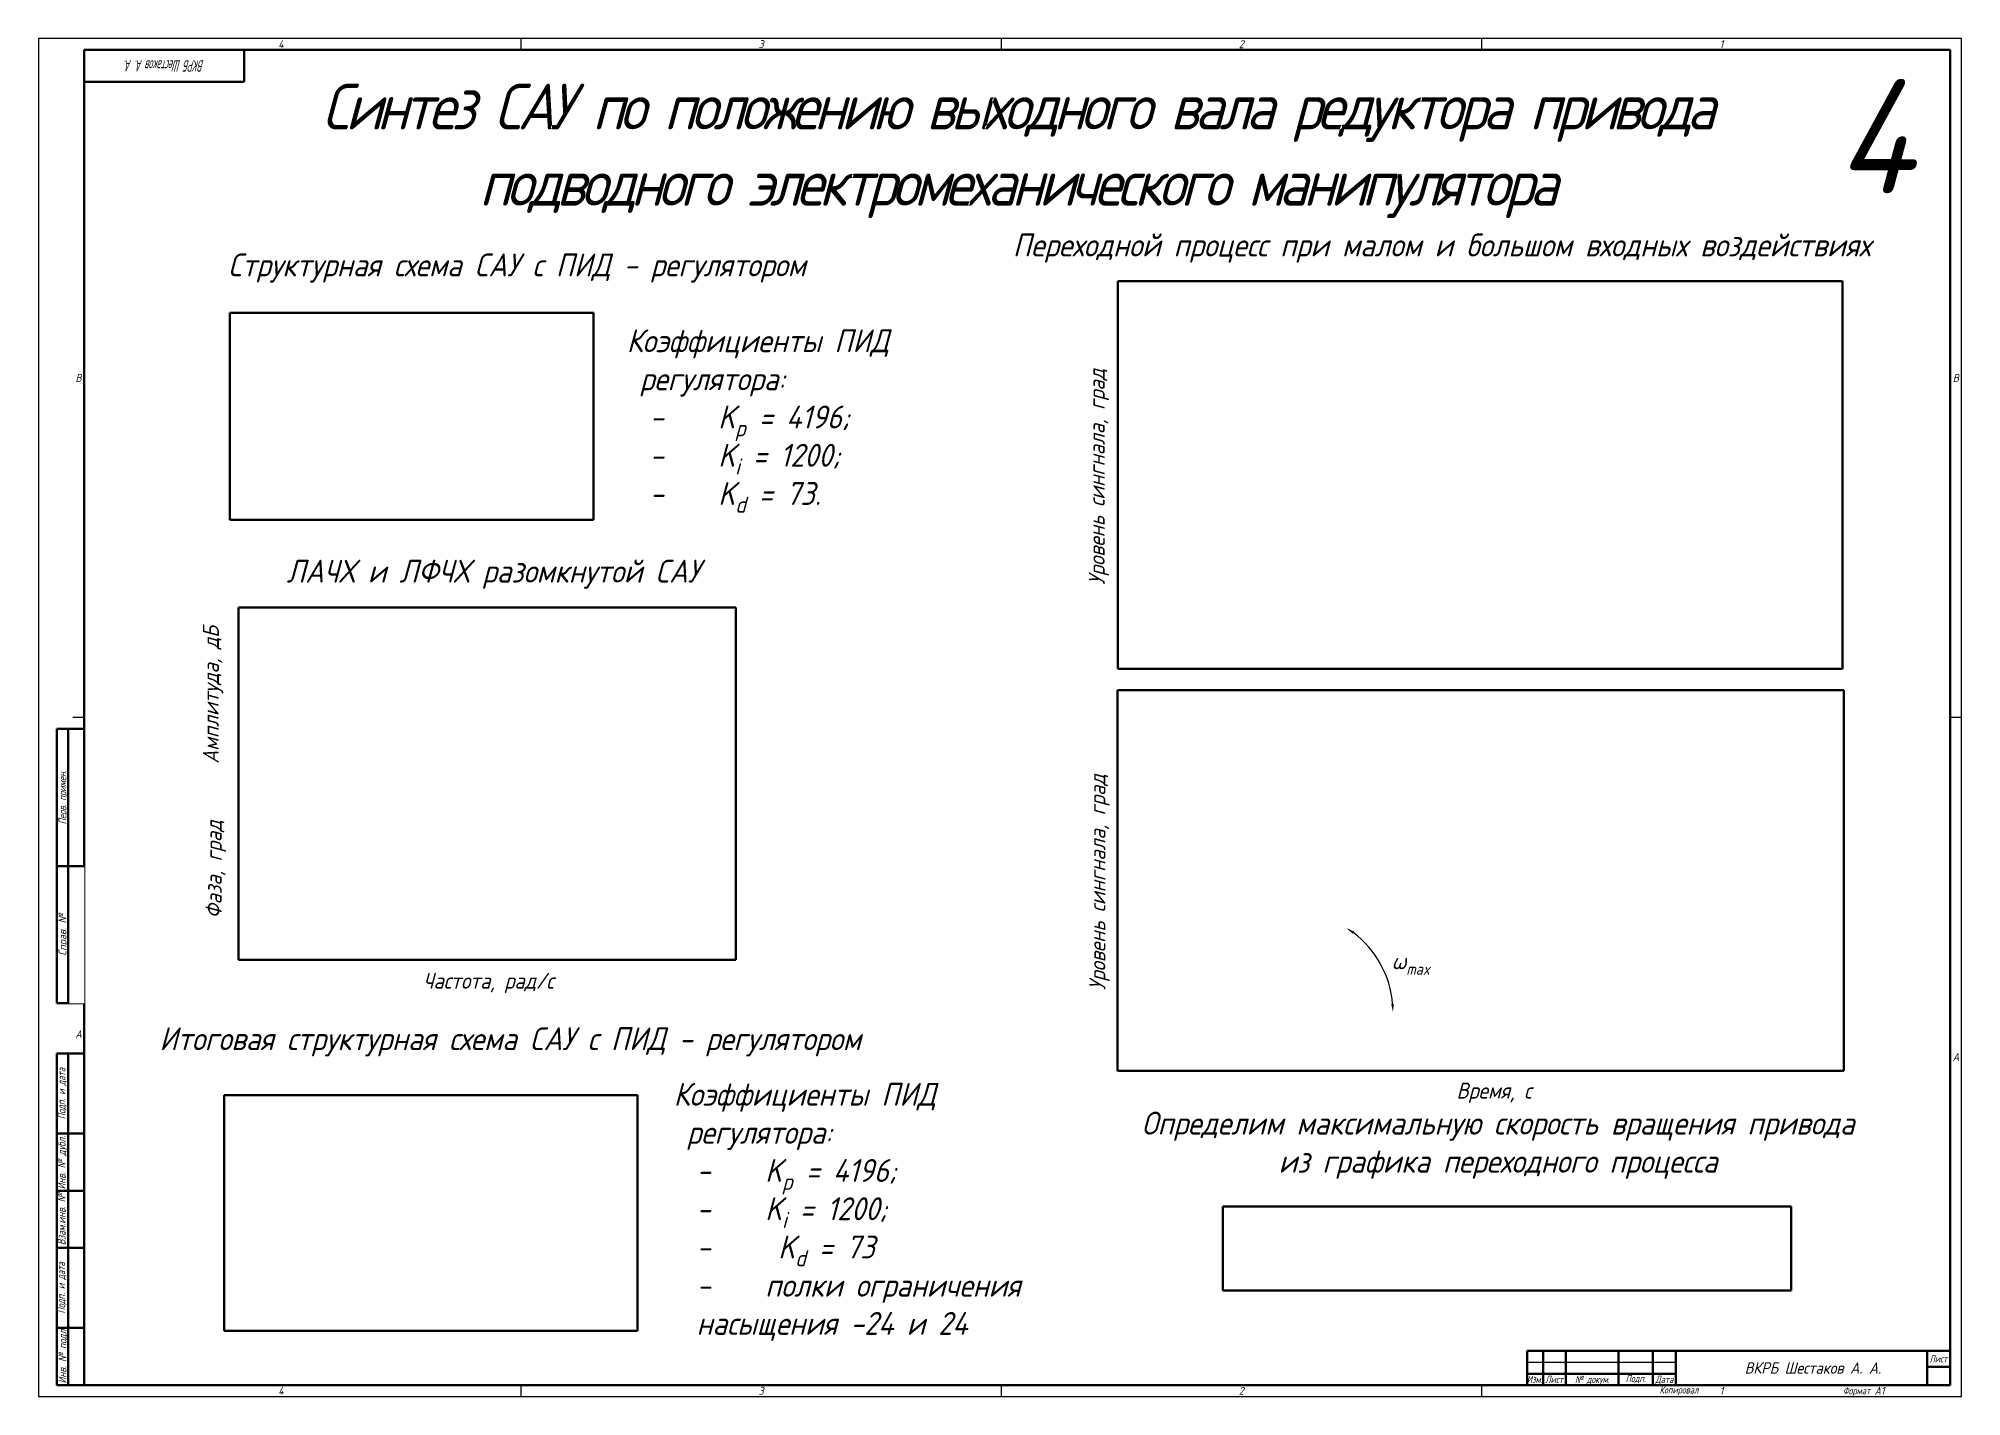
# Model space of a CAD drawing. Header units: millimetres. Extents: x 0 to 4532, y -1031 to 594.
# Drawn here: x 2774 to 3615, y 0 to 594 of the extents above; entities that cross this region are included whole.
import ezdxf
from ezdxf.enums import TextEntityAlignment as Align

# ---------------------------------------------------------------- set-up
doc = ezdxf.new("R2010")
doc.units = ezdxf.units.MM
doc.set_wipeout_variables(frame=1)
for name, color, linetype, lineweight in [('AM_5', 3, 'Continuous', 25), ('AM_BOR', 7, 'Continuous', 50), ('Текст', 7, 'Continuous', 50)]:
    doc.layers.add(name, color=color, linetype=linetype, lineweight=lineweight)
doc.styles.add('ACGOSTTS', font='geniso.shx', dxfattribs={"oblique": 15})
doc.styles.get("Standard").update_dxf_attribs({"font": 'geniso.shx', "oblique": 15})
picture_1 = doc.add_image_def('image11.jpg', size_in_pixel=(980, 558))
picture_2 = doc.add_image_def('image12.jpg', size_in_pixel=(962, 682))
picture_3 = doc.add_image_def('image13.jpg', size_in_pixel=(1312, 688))
picture_4 = doc.add_image_def('image14.jpg', size_in_pixel=(1293, 692))
picture_5 = doc.add_image_def('image15.jpg', size_in_pixel=(616, 91))
picture_6 = doc.add_image_def('image16.jpg', size_in_pixel=(746, 425))

# ---------------------------------------------------------------- blocks, each defined once
blk = doc.blocks.new('GOST_A1_LANDSCAPE')
at = {"layer": 'AM_BOR', "color": 1, "lineweight": 25}
for p, q in [((841, 594), (0, 594)), ((0, 594), (0, 0)), ((211, 594), (211, 589)), ((421, 594), (421, 589)), ((631, 594), (631, 589)), ((841, 0), (841, 594)), ((20, 297), (15, 297)), ((841, 297), (836, 297)), ((0, 0), (841, 0)), ((211, 5), (211, 0)), ((421, 5), (421, 0)), ((631, 5), (631, 0))]:
    blk.add_line(p, q, dxfattribs=at)
at = {"layer": 'AM_BOR', "color": 7, "lineweight": 50}
for p, q in [((836, 589), (20, 589)), ((20, 589), (20, 5)), ((836, 5), (836, 589)), ((20, 5), (836, 5))]:
    blk.add_line(p, q, dxfattribs=at)
at = {"layer": 'AM_BOR', "color": 1, "lineweight": 25, "style": 'ACGOSTTS', "oblique": 15}
for s, p in [('4', (106, 591.5)), ('3', (316, 591.5)), ('2', (526, 591.5)), ('1', (736, 591.5)), ('B', (17.5, 445.5)), ('B', (838.5, 445.5)), ('A', (17.5, 158.5)), ('A', (838.5, 148.5)), ('4', (106, 2.5)), ('3', (316, 2.5)), ('2', (526, 2.5)), ('1', (736, 2.5))]:
    blk.add_text(s, height=3.5, dxfattribs=at).set_placement(p, align=Align.MIDDLE_CENTER)
blk = doc.blocks.new('GOST_FORM2A')
at = {"layer": 'AM_BOR', "color": 7, "lineweight": 50}
for p, q in [((-185, 15), (-178, 15)), ((-185, 0), (-185, 15)), ((-185, 15), (0, 15)), ((-178, 15), (-178, 0)), ((-178, 15), (-168, 15)), ((-168, 15), (-168, 0)), ((-168, 15), (-145, 15)), ((-145, 15), (-145, 0)), ((-145, 15), (-130, 15)), ((-130, 15), (-130, 0)), ((-130, 15), (-120, 15)), ((-120, 15), (-120, 0)), ((-10, 15), (-10, 0)), ((0, 15), (0, 0)), ((-185, 5), (-120, 5)), ((0, 0), (-185, 0)), ((0, 8), (-10, 8))]:
    blk.add_line(p, q, dxfattribs=at)
at = {"layer": 'AM_BOR', "color": 1, "lineweight": 25}
blk.add_line((-185, 10), (-120, 10), dxfattribs=at)
at = {"layer": 'AM_BOR', "color": 1, "lineweight": 25, "style": 'ACGOSTTS', "oblique": 15, "width": 0.8}
for s, p in [('Лист', (-5.2, 11.5)), ('Изм.', (-181.7, 2.5)), ('Лист', (-173.2, 2.5)), ('№ докум.', (-156.5, 2.5)), ('Подп.', (-137.5, 2.9)), ('Дата', (-125, 2.5)), ('Копировал', (-118.58, -2.1))]:
    blk.add_text(s, height=3.17, dxfattribs=at).set_placement(p, align=Align.MIDDLE_CENTER)
blk.add_text('Формат', height=3.17, dxfattribs=at).set_placement((-35, -2.5), align=Align.MIDDLE_RIGHT)
at = {"layer": 'AM_BOR', "color": 2, "lineweight": 25, "style": 'ACGOSTTS', "oblique": 15}
blk.add_attdef('GEN-TITLE-PARTNO{22}', text='', height=5, dxfattribs=at).set_placement((-60, 7.5), align=Align.MIDDLE_CENTER)
at = {"layer": 'AM_BOR', "color": 2, "lineweight": 25, "style": 'ACGOSTTS', "oblique": 15, "width": 0.8}
blk.add_attdef('GEN-TITLE-SHEET{2.5}', text='', height=3.17, dxfattribs=at).set_placement((-5, 4), align=Align.MIDDLE_CENTER)
at = {"layer": 'AM_BOR', "color": 2, "lineweight": 25, "style": 'ACGOSTTS', "oblique": 15}
blk.add_attdef('GEN-TITLE-SIZ{15.7}', text='', height=3.5, dxfattribs=at).set_placement((-33.1, -2.5), align=Align.MIDDLE_LEFT)
blk = doc.blocks.new('GOST_EXT12')
at = {"layer": 'AM_BOR', "color": 7, "lineweight": 50, "ltscale": 0.3}
for p, q in [((0, 287), (-12, 287)), ((-12, 287), (-12, 167)), ((0, 167), (0, 287)), ((-12, 167), (0, 167))]:
    blk.add_line(p, q, dxfattribs=at)
at = {"layer": 'AM_BOR', "color": 7, "lineweight": 50}
for p, q in [((-12, 0), (-12, 145)), ((0, 145), (-12, 145)), ((-12, 145), (-12, 110)), ((-7, 0), (-7, 145)), ((0, 145), (0, 0)), ((0, 110), (-12, 110)), ((-12, 110), (-12, 85)), ((0, 85), (-12, 85)), ((-12, 85), (-12, 60)), ((0, 60), (-12, 60)), ((-12, 60), (-12, 25)), ((0, 25), (-12, 25)), ((-12, 25), (-12, 0)), ((0, 0), (-12, 0))]:
    blk.add_line(p, q, dxfattribs=at)
at = {"layer": 'AM_BOR', "color": 1, "lineweight": 25, "style": 'ACGOSTTS', "oblique": 15}
for s, width, p in [('Перв. примен.', 0.821392, (-9.5, 257)), ('Подп. и дата', 0.842977, (-9.95, 127.5)), ('Инв. № дубл.', 0.891828, (-9.9, 97.31)), ('Взам.инв. №', 0.899981, (-9.9, 72.5)), ('Подп. и дата', 0.842977, (-10.13, 42.5)), ('Инв. № подл', 0.910904, (-9.5, 12.5))]:
    blk.add_text(s, height=3.5, rotation=90, dxfattribs=dict(at, width=width)).set_placement(p, align=Align.MIDDLE_CENTER)
blk.add_text('Справ. №', height=3.5, rotation=90, dxfattribs=at).set_placement((-9.5, 197), align=Align.MIDDLE_CENTER)
at = {"layer": 'AM_BOR', "color": 2, "lineweight": 25, "style": 'ACGOSTTS', "oblique": 15, "width": 0.8}
for tag, p in [('GEN-TITLE-FREF{16}', (-3.5, 257)), ('GEN-TITLE-SDT2{10}', (-3.5, 127.5)), ('GEN-TITLE-CSTKN{7}', (-3.5, 97.5)), ('GEN-TITLE-RSTKN{7}', (-3.5, 72.5)), ('GEN-TITLE-SDT1{10}', (-3.5, 42.5)), ('GEN-TITLE-STKN{7}', (-3.5, 12.5))]:
    blk.add_attdef(tag, text='', height=3.17, rotation=90, dxfattribs=at).set_placement(p, align=Align.MIDDLE_CENTER)
blk.add_wipeout([(-7, 227), (-7, 167), (0, 167), (0, 227)])
at = {"layer": 'AM_BOR', "color": 7, "lineweight": 50, "ltscale": 0.3}
for p, q in [((-7, 167), (-7, 287)), ((-12, 227), (0, 227))]:
    blk.add_line(p, q, dxfattribs=at)
at = {"layer": 'AM_BOR', "color": 2, "lineweight": 25, "style": 'ACGOSTTS', "oblique": 15, "width": 0.8}
blk.add_attdef('GEN-TITLE-RPARTNO{16}', text='', height=3.17, rotation=90, dxfattribs=at).set_placement((-3.5, 197), align=Align.MIDDLE_CENTER)
blk = doc.blocks.new('GOST_EXT3_L')
at = {"layer": 'AM_BOR', "color": 7, "lineweight": 50}
for p, q in [((0, 0), (70, 0)), ((0, -14), (0, 0)), ((70, 0), (70, -14)), ((70, -14), (0, -14))]:
    blk.add_line(p, q, dxfattribs=at)
at = {"layer": 'AM_BOR', "color": 2, "lineweight": 25, "style": 'ACGOSTTS', "oblique": 15, "width": 0.8}
blk.add_attdef('GEN-TITLE-PARTNO{11.7}', text='', height=5, rotation=180, dxfattribs=at).set_placement((35, -7), align=Align.MIDDLE_CENTER)

msp = doc.modelspace()

# ---------------------------------------------------------------- linework, layer by layer
at = {"layer": 'AM_5'}
msp.add_arc((3322.75, 168.21), 43.37, 4.62501, 53.10178, dxfattribs=at)
for points in [[(3348.46, 202.41), (3349.12, 203.37), (3345.9, 204.88)], [(3366.56, 171.73), (3365.39, 171.68), (3366.12, 168.21)]]:
    msp.add_solid(points, dxfattribs=at)

# ---------------------------------------------------------------- block references
at = {"layer": 'Текст', "lineweight": 0}
msp.add_blockref('GOST_A1_LANDSCAPE', (2773.79, 0), dxfattribs=at)
ref = msp.add_blockref('GOST_EXT3_L', (2793.79, 589), dxfattribs=at)
ref.add_attrib('GEN-TITLE-PARTNO{11.7}', 'ВКРБ Шестаков А. А.', dxfattribs={"layer": 'AM_BOR', "color": 2, "lineweight": 25, "height": 5, "rotation": 180, "style": 'ACGOSTTS', "oblique": 15, "width": 0.492612}).set_placement((2828.79, 582), align=Align.MIDDLE_CENTER)
msp.add_blockref('GOST_FORM2A', (3609.79, 5), dxfattribs=at).add_auto_attribs({'GEN-TITLE-PARTNO{22}': 'ВКРБ Шестаков А. А.', 'GEN-TITLE-SIZ{15.7}': 'A1'})

# ---------------------------------------------------------------- texts
at = {"insert": (3559.65, 576.19), "char_height": 50, "attachment_point": 1}
msp.add_mtext_dynamic_manual_height_columns('4', width=126.4127, gutter_width=12.5, heights=[0], dxfattribs=at)
at = {"layer": 'Текст', "insert": (2845.38, 574.2), "char_height": 20, "width": 712.3346, "attachment_point": 1}
msp.add_mtext('\\pxqc;{\\T0.8;Синтез САУ по положению выходного вала редуктора привода подводного электромеханического манипулятора}', dxfattribs=at)
at = {"layer": 'Текст', "attachment_point": 1}
for s, width, heights, insert, char_height in [('\\A1;Переходной процесс при малом и большом входных воздействиях', 402.9958, [11.78], (3199.87, 508.65), 10), ('\\A1;Структурная схема САУ с ПИД - регулятором', 292.4118, [12.5], (2856.73, 499.95), 10), ('\\A1;Коэффициенты ПИД^J регулятора:\\P\\pxi-3,l4,t4;-^IK{\\H0.7x;\\S^ p;} = 4196;\\P-^IK{\\H0.7x;\\S^ i;} = 1200;\\P-^IK{\\H0.7x;\\S^ d;} = 73.', 203.331, [135.32], (3031.07, 466.78), 10), ('\\A1;\\pxqc;ЛАЧХ и ЛФЧХ разомкнутой САУ', 292.4118, [12.5], (2826.5, 366.01), 10), ('Частота, рад/с', 71.6922, [0], (2941.96, 185.36), 7), ('\\A1;{\\C1;ω\\H0.7x;\\S^ max;}', 18.5127, [0], (3365.6, 193.9), 7), ('\\A1;Итоговая структурная схема САУ с ПИД - регулятором', 350.9181, [15.2], (2826.68, 161.5), 10), ('\\A1;Коэффициенты ПИД^J регулятора:\\P\\pxi-3,l4,t4;-^IK{\\H0.7x;\\S^ p;} = 4196;\\P-^IK{\\H0.7x;\\S^ i;} = 1200;\\P-^I K{\\H0.7x;\\S^ d;} = 73\\P-^Iполки ограничения ^Jнасыщения -24 и 24', 203.331, [135.32], (3051.59, 137.21), 10), ('Время, с', 71.6922, [0], (3393.9, 137.31), 7), ('\\A1;\\pxqc;Определим максимальную скорость вращения привода из графика переходного процесса', 314.8943, [135.32], (3254.62, 124.57), 10)]:
    msp.add_mtext_dynamic_manual_height_columns(s, width=width, gutter_width=12.5, heights=heights, dxfattribs=dict(at, insert=insert, char_height=char_height))
at = {"layer": 'Текст', "char_height": 7, "attachment_point": 1, "rotation": 90}
for s, width, insert in [('Уровень сингнала, град', 104.2982, (3233.09, 355.06)), ('Амплитуда, дБ', 67.6761, (2845.67, 276.77)), ('Уровень сингнала, град', 105.9734, (3233.4, 177.73)), ('Фаза, град', 64.4846, (2846.94, 209.08))]:
    msp.add_mtext_dynamic_manual_height_columns(s, width=width, gutter_width=12.5, heights=[0], dxfattribs=dict(at, insert=insert))

# ---------------------------------------------------------------- pictures from other files: only their frames are drawn
at = {"layer": 'Текст'}
image = msp.add_image(picture_4, insert=(3245.88, 318.28), size_in_units=(316.79, 169.54), dxfattribs=at)
image.dxf.flags = 7
image = msp.add_image(picture_1, insert=(2857.48, 383.47), size_in_units=(158.98, 90.52), dxfattribs=at)
image.dxf.flags = 7
image = msp.add_image(picture_2, insert=(2861.34, 190.98), size_in_units=(217.43, 154.15), dxfattribs=at)
image.dxf.flags = 7
image = msp.add_image(picture_3, insert=(3245.64, 142.43), size_in_units=(317.65, 166.58), dxfattribs=at)
image.dxf.flags = 7
image = msp.add_image(picture_6, insert=(2854.95, 28.77), size_in_units=(180.82, 103.01), dxfattribs=at)
image.dxf.flags = 7
image = msp.add_image(picture_5, insert=(3291.77, 46.37), size_in_units=(248.45, 36.7), dxfattribs=at)
image.dxf.flags = 7

# ---------------------------------------------------------------- next in the draw order: block references
at = {"layer": 'Текст', "lineweight": 0}
msp.add_blockref('GOST_EXT12', (2793.79, 5), dxfattribs=at)

doc.saveas('drawing.dxf')
